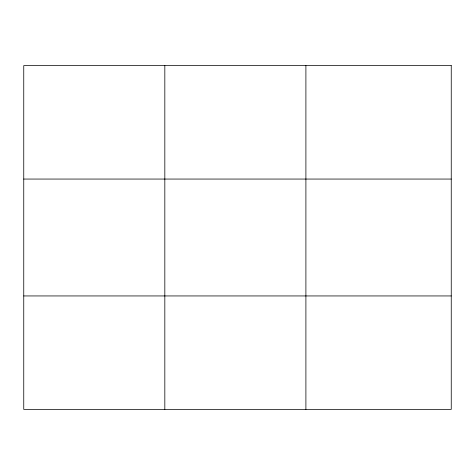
<?xml version="1.0" encoding="UTF-8"?>
<svg xmlns="http://www.w3.org/2000/svg" width="475" height="475" viewBox="0 0 475 475"><rect width="100%" height="100%" fill="white"/><g stroke="black" fill="none" stroke-linecap="round" stroke-linejoin="round"><path stroke-width="0.71" d="M164.825 65.609L164.825 409.391M305.9 65.609L305.9 409.391M23.75 179.057L451.25 179.057M23.75 295.943L451.25 295.943M451.25 65.609L451.25 409.391L23.75 409.391L23.75 65.609L451.25 65.609"/></g></svg>
